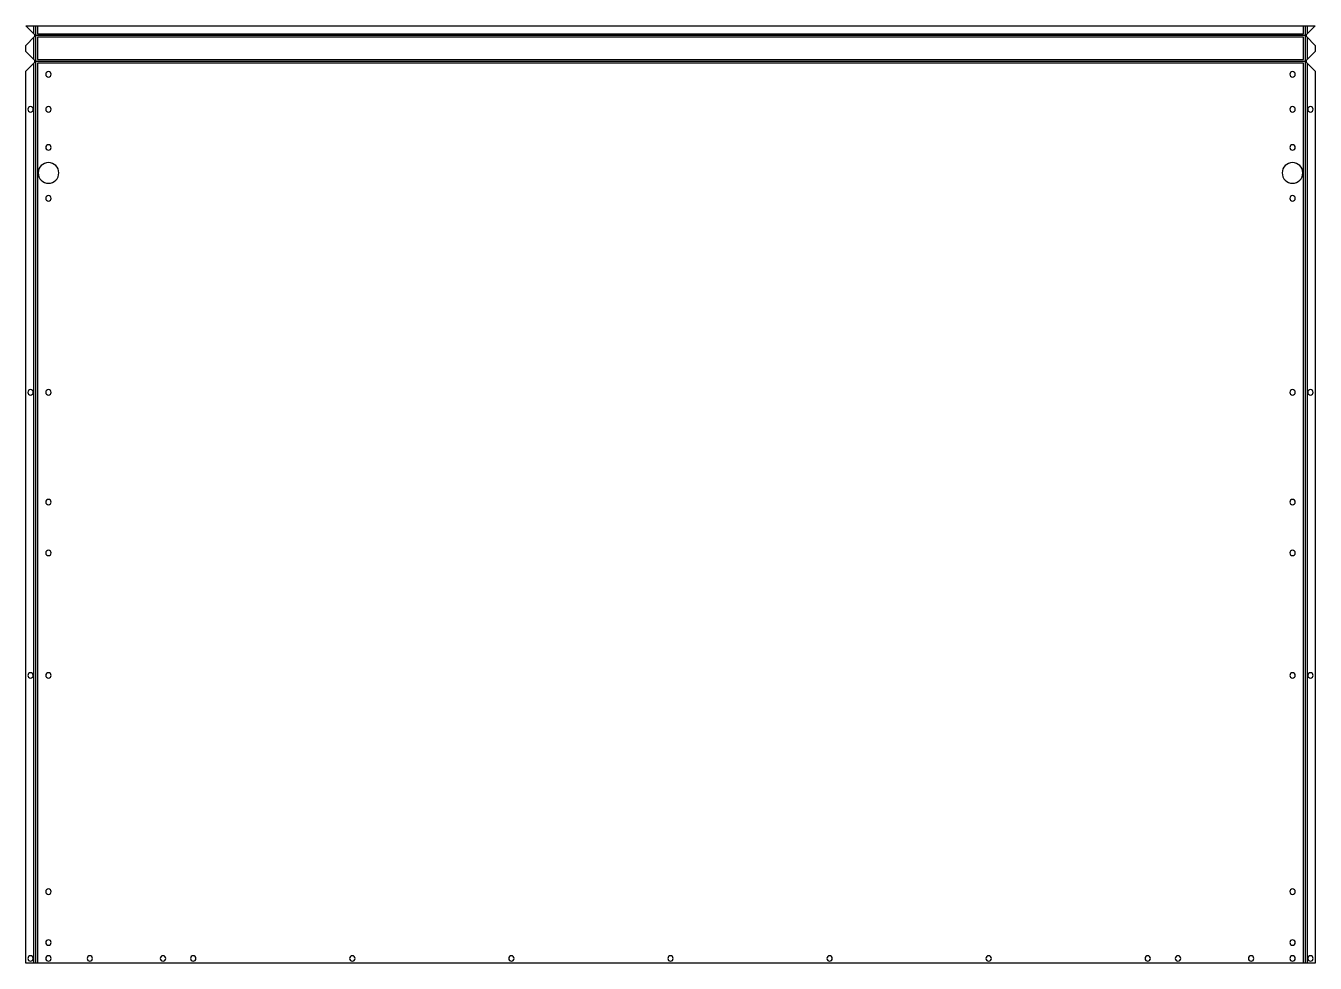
# Model space of a CAD drawing. Header units: millimetres. Extents: x 0 to 811, y 0 to 590.
import ezdxf

# ---------------------------------------------------------------- set-up
doc = ezdxf.new("R2010")
doc.units = ezdxf.units.MM

msp = doc.modelspace()

# ---------------------------------------------------------------- linework, layer by layer
at = {"layer": 'BEND'}
for p, q in [((6.13, 589.52), (6.13, 583.39)), ((804.39, 583.39), (804.39, 589.52)), ((804.74, 583.39), (5.79, 583.39)), ((6.13, 583.39), (6.13, 567.13)), ((804.39, 567.13), (804.39, 583.39)), ((804.74, 567.13), (5.79, 567.13)), ((6.13, 567.13), (6.13, 0)), ((804.39, 0), (804.39, 567.13))]:
    msp.add_line(p, q, dxfattribs=at)
at = {"layer": 'BEND_EXTENT'}
for p, q in [((5, 584.59), (5, 589.52)), ((7.26, 589.52), (7.26, 584.52)), ((7.26, 584.52), (803.26, 584.52)), ((803.26, 584.52), (803.26, 589.52)), ((805.52, 589.52), (805.52, 584.59)), ((5, 568.33), (5, 582.19)), ((805.52, 582.19), (805.52, 568.33)), ((5, 0), (5, 565.93)), ((7.26, 566), (7.26, 0)), ((803.26, 566), (7.26, 566)), ((803.26, 0), (803.26, 566)), ((805.52, 565.93), (805.52, 0))]:
    msp.add_line(p, q, dxfattribs=at)
msp.add_lwpolyline([(803.26, 568.26), (803.26, 582.26), (7.26, 582.26), (7.26, 568.26)], close=True, dxfattribs=at)
at = {"layer": 'INTERIOR_PROFILES', "extrusion": (0, 0, -1)}
for centre, radius in [((-14.26, 559), 1.7), ((-796.26, 559), 1.7), ((-3, 537), 1.7), ((-14.26, 537), 1.7), ((-796.26, 537), 1.7), ((-807.52, 537), 1.7), ((-14.26, 513), 1.7), ((-796.26, 513), 1.7), ((-14.26, 497), 6.5), ((-796.26, 497), 6.5), ((-14.26, 481), 1.7), ((-796.26, 481), 1.7), ((-3, 359), 1.7), ((-14.26, 359), 1.7), ((-796.26, 359), 1.7), ((-807.52, 359), 1.7), ((-14.26, 290), 1.7), ((-796.26, 290), 1.7), ((-14.26, 258), 1.7), ((-796.26, 258), 1.7), ((-3, 181), 1.7), ((-14.26, 181), 1.7), ((-796.26, 181), 1.7), ((-807.52, 181), 1.7), ((-14.26, 45), 1.7), ((-796.26, 45), 1.7), ((-14.26, 13), 1.7), ((-796.26, 13), 1.7), ((-3, 3), 1.7), ((-14.26, 3), 1.7), ((-40.26, 3), 1.7), ((-86.26, 3), 1.7), ((-105.26, 3), 1.7), ((-205.26, 3), 1.7), ((-305.26, 3), 1.7), ((-405.26, 3), 1.7), ((-505.26, 3), 1.7), ((-605.26, 3), 1.7), ((-705.26, 3), 1.7), ((-724.26, 3), 1.7), ((-770.26, 3), 1.7), ((-796.26, 3), 1.7), ((-807.52, 3), 1.7)]:
    msp.add_circle(centre, radius, dxfattribs=at)
at = {"layer": 'OUTER_PROFILES'}
msp.add_lwpolyline([(805.03, 584.1, 0.414214), (805.03, 582.69), (810.52, 577.19), (810.52, 573.33), (805.03, 567.84, 0.414214), (805.03, 566.42), (810.52, 560.93), (810.52, 0), (0, 0), (0, 560.93), (5.49, 566.42, 0.414214), (5.49, 567.84), (0, 573.33), (0, 577.19), (5.49, 582.69, 0.414214), (5.49, 584.1), (0.07, 589.52), (810.45, 589.52)], format="xyb", close=True, dxfattribs=at)

doc.saveas('drawing.dxf')
